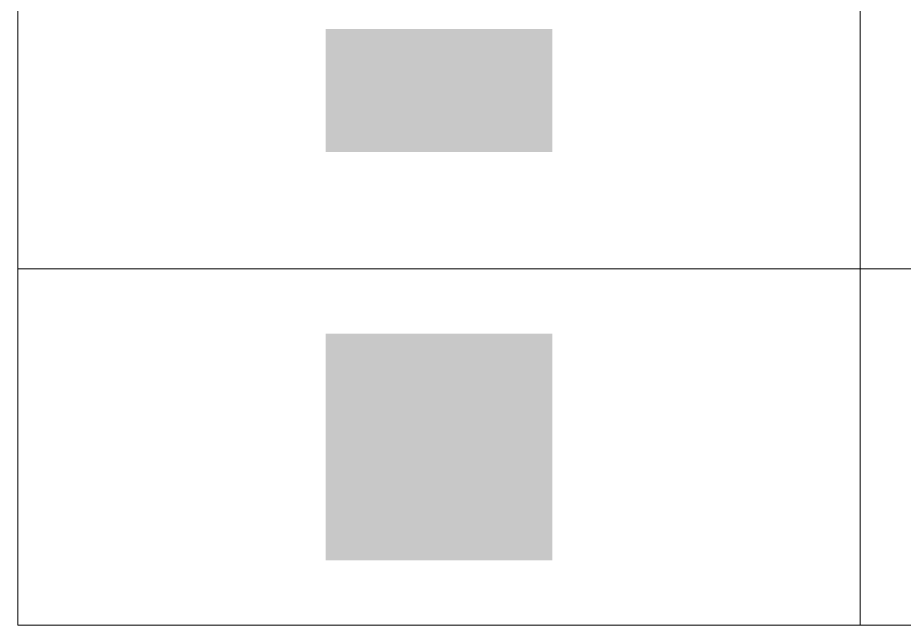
# Model space of a CAD drawing. Header units: metres. Extents: x -1.9 to 50, y -4.7 to 20.4.
# Drawn here: x 34 to 36.736, y -3.5 to -1.626 of the extents above; entities that cross this region are included whole.
import ezdxf

# ---------------------------------------------------------------- set-up
doc = ezdxf.new("R2010")
doc.units = ezdxf.units.M
doc.header["$LTSCALE"] = 0.1
for name, color, linetype, lineweight in [('LEGENDA', 7, 'Continuous', 13), ('SINAL_EQUIPAMENTOS', 1, 'Continuous', 25), ('SINALIZACAO', 3, 'Continuous', 25)]:
    doc.layers.add(name, color=color, linetype=linetype, lineweight=lineweight)

# ---------------------------------------------------------------- blocks, each defined once
blk = doc.blocks.new('PICTO_S-12')
at = {"true_color": 0x245c34}
h = blk.add_hatch(color=7, dxfattribs=at)
h.dxf.hatch_style = 1
h.paths.add_polyline_path([(-0.5, -0.2707), (0.5, -0.2707), (0.5, 0.2707), (-0.5, 0.2707)])
at = {"true_color": 0xececbc}
h = blk.add_hatch(color=7, dxfattribs=at)
h.dxf.hatch_style = 1
h.paths.add_polyline_path([(-0.4998, 0.2701), (0.4994, 0.2704), (0.4998, -0.2701), (-0.4994, -0.2704)])
h.paths.add_polyline_path([(-0.4521, 0.2246), (-0.4539, 0.2217), (-0.4539, -0.2217), (-0.4521, -0.2246), (0.4533, -0.2239), (0.4539, 0.2217), (0.4521, 0.2246)], flags=16)
h.paths.add_polyline_path([(0.0389, 0.1062), (0.1573, 0.1061), (0.1782, 0.0995), (0.1848, 0.0956), (0.1991, 0.0858), (0.2094, 0.0754), (0.2189, 0.0605), (0.2259, 0.0446), (0.2293, 0.0325), (0.2322, -0.0028), (0.2292, -0.0303), (0.2225, -0.0523), (0.2155, -0.0655), (0.1991, -0.0858), (0.1782, -0.0997), (0.1573, -0.1062), (0.0388, -0.1062)])
h.paths.add_polyline_path([(0.0891, 0.067), (0.0874, 0.0633), (0.0877, -0.0655), (0.0902, -0.0673), (0.1441, -0.0672), (0.1485, -0.0639), (0.1529, -0.0635), (0.1595, -0.0597), (0.1727, -0.0464), (0.1793, -0.0341), (0.1829, -0.0215), (0.183, 0.0171), (0.176, 0.0395), (0.1694, 0.0496), (0.1595, 0.0589), (0.1408, 0.0667)], flags=16)
h.paths.add_polyline_path([(-0.1758, 0.1062), (-0.1298, 0.1071), (-0.1243, 0.1007), (-0.0671, -0.0541), (-0.0615, -0.0655), (-0.0605, -0.0718), (-0.0517, -0.0919), (-0.051, -0.0974), (-0.0479, -0.1029), (-0.0495, -0.107), (-0.0957, -0.1069), (-0.1104, -0.0677), (-0.111, -0.0622), (-0.1133, -0.0603), (-0.1914, -0.0605), (-0.1958, -0.0647), (-0.2067, -0.0985), (-0.2112, -0.107), (-0.2576, -0.1062), (-0.2519, -0.088), (-0.2232, -0.016), (-0.2224, -0.0105), (-0.1869, 0.0787), (-0.1861, 0.0842), (-0.1793, 0.1018)])
h.paths.add_polyline_path([(-0.1518, 0.0537), (-0.1564, 0.0457), (-0.1794, -0.0182), (-0.1782, -0.0245), (-0.1298, -0.0246), (-0.1262, -0.0226), (-0.1275, -0.0149)], flags=16)
h.paths.add_polyline_path([(0.3127, 0.1062), (0.3586, 0.1071), (0.3641, 0.1018), (0.4245, -0.0622), (0.4403, -0.1007), (0.4389, -0.107), (0.3927, -0.1066), (0.3775, -0.0622), (0.3751, -0.0603), (0.297, -0.0605), (0.2927, -0.0655), (0.2817, -0.0996), (0.2772, -0.107), (0.232, -0.1062), (0.2332, -0.0977), (0.3047, 0.0865), (0.3089, 0.1007)])
h.paths.add_polyline_path([(0.3366, 0.0538), (0.3322, 0.0456), (0.3091, -0.0193), (0.3102, -0.0245), (0.3608, -0.0245), (0.363, -0.0231)], flags=16)
h.paths.add_polyline_path([(-0.3626, 0.1128), (-0.3289, 0.1127), (-0.3234, 0.1098), (-0.3135, 0.1096), (-0.308, 0.1065), (-0.3025, 0.1059), (-0.29, 0.0996), (-0.2761, 0.0888), (-0.2663, 0.0743), (-0.2626, 0.0655), (-0.2592, 0.0479), (-0.2618, 0.0439), (-0.3036, 0.0441), (-0.3079, 0.0512), (-0.3093, 0.0589), (-0.319, 0.0695), (-0.3267, 0.0733), (-0.3355, 0.0738), (-0.3432, 0.0766), (-0.3531, 0.0767), (-0.3597, 0.0739), (-0.3663, 0.0735), (-0.374, 0.0693), (-0.381, 0.0589), (-0.381, 0.0435), (-0.3729, 0.0353), (-0.3432, 0.0247), (-0.3234, 0.0213), (-0.3168, 0.0181), (-0.3102, 0.018), (-0.2904, 0.0114), (-0.2728, 0.0006), (-0.2634, -0.0094), (-0.2565, -0.0215), (-0.2527, -0.0336), (-0.2525, -0.0534), (-0.2596, -0.0743), (-0.2704, -0.0886), (-0.2827, -0.0991), (-0.3069, -0.1097), (-0.3168, -0.1097), (-0.3245, -0.1129), (-0.3608, -0.1128), (-0.3674, -0.1098), (-0.3762, -0.1097), (-0.3806, -0.1069), (-0.3872, -0.106), (-0.407, -0.0955), (-0.4202, -0.0825), (-0.4271, -0.0721), (-0.4337, -0.0567), (-0.4343, -0.0413), (-0.4323, -0.0368), (-0.3905, -0.0369), (-0.3882, -0.0402), (-0.3872, -0.0513), (-0.3772, -0.0655), (-0.363, -0.0734), (-0.3542, -0.074), (-0.3476, -0.0767), (-0.3377, -0.0769), (-0.3201, -0.0736), (-0.3102, -0.0693), (-0.3032, -0.0633), (-0.2991, -0.0556), (-0.2994, -0.0424), (-0.3135, -0.0279), (-0.33, -0.0213), (-0.3366, -0.0212), (-0.341, -0.0183), (-0.3498, -0.0179), (-0.3553, -0.015), (-0.363, -0.0145), (-0.3674, -0.0116), (-0.3729, -0.0115), (-0.3993, -0.0014), (-0.4167, 0.0127), (-0.427, 0.0325), (-0.4273, 0.0622), (-0.4202, 0.0787), (-0.3995, 0.0996), (-0.396, 0.0998), (-0.3861, 0.1062), (-0.3806, 0.1066), (-0.3762, 0.1096), (-0.3674, 0.1101)])
h.paths.add_polyline_path([(-0.0371, 0.1062), (0.0055, 0.1071), (0.0083, 0.104), (0.0083, -0.1029), (0.0055, -0.1072), (-0.0352, -0.1072), (-0.038, -0.104)])
h.paths.add_polyline_path([(-0.0093, 0.1689), (0.0319, 0.1695), (0.0345, 0.1678), (0.0165, 0.1491), (-0.0099, 0.1261), (-0.0365, 0.126), (-0.0372, 0.1282), (-0.0341, 0.1339)])
blk = doc.blocks.new('PICTO_E-5')
at = {"true_color": 0xd42c14}
h = blk.add_hatch(color=7, dxfattribs=at)
h.dxf.hatch_style = 1
h.paths.add_polyline_path([(-0.5, -0.5), (0.5, -0.5), (0.5, 0.5), (-0.5, 0.5)])
at = {"true_color": 0xececbc}
h = blk.add_hatch(color=7, dxfattribs=at)
h.dxf.hatch_style = 1
h.paths.add_polyline_path([(-0.4998, 0.4994), (0.4994, 0.4998), (0.4998, -0.4994), (-0.4994, -0.4998)])
h.paths.add_polyline_path([(-0.4364, 0.4382), (-0.4383, 0.4352), (-0.4376, -0.4375), (0.4376, -0.4375), (0.4376, 0.4374)], flags=16)
h.paths.add_polyline_path([(-0.0315, 0.3903), (0.0303, 0.3907), (0.0331, 0.3891), (0.0342, 0.377), (0.0655, 0.3764), (0.0958, 0.3572), (0.0993, 0.3515), (0.0991, 0.3394), (0.0958, 0.3334), (0.0688, 0.3152), (0.0497, 0.3143), (0.0418, 0.3091), (0.0383, 0.3006), (0.0384, 0.2509), (0.0412, 0.249), (0.0722, 0.2485), (0.0873, 0.2454), (0.1018, 0.2382), (0.1212, 0.2191), (0.1285, 0.2061), (0.1296, 0.1976), (0.1323, 0.1927), (0.1329, -0.3879), (0.1309, -0.3909), (-0.1297, -0.391), (-0.1327, -0.3891), (-0.1325, 0.1915), (-0.1243, 0.2145), (-0.1129, 0.2291), (-0.1018, 0.2382), (-0.0873, 0.2452), (-0.0721, 0.2485), (-0.0388, 0.2501), (-0.0384, 0.3018), (-0.0424, 0.3101), (-0.0509, 0.3145), (-0.08, 0.3146), (-0.0873, 0.3103), (-0.1758, 0.2445), (-0.1794, 0.2352), (-0.1801, 0.2121), (-0.183, 0.2093), (-0.2036, 0.2093), (-0.2066, 0.2109), (-0.2018, 0.2836), (-0.1976, 0.2919), (-0.1861, 0.303), (-0.0973, 0.3661), (-0.0909, 0.3726), (-0.0352, 0.373), (-0.0326, 0.3758), (-0.0332, 0.3879)])

msp = doc.modelspace()

# ---------------------------------------------------------------- linework, layer by layer
at = {"layer": 'LEGENDA'}
for p, q in [((34, 3.5), (34, -3.5)), ((36.6, 2.7), (36.6, -3.5)), ((34, -2.4), (50, -2.4)), ((34, -3.5), (50, -3.5))]:
    msp.add_line(p, q, dxfattribs=at)

# ---------------------------------------------------------------- block references
at = {"layer": 'SINAL_EQUIPAMENTOS', "xscale": 0.7000000000000001, "yscale": 0.7000000000000001, "zscale": 0.7000000000000001}
msp.add_blockref('PICTO_E-5', (35.3, -2.95), dxfattribs=at)
at = {"layer": 'SINALIZACAO', "xscale": 0.7000000000000001, "yscale": 0.7000000000000001, "zscale": 0.7000000000000001}
msp.add_blockref('PICTO_S-12', (35.3, -1.85), dxfattribs=at)

doc.saveas('drawing.dxf')
